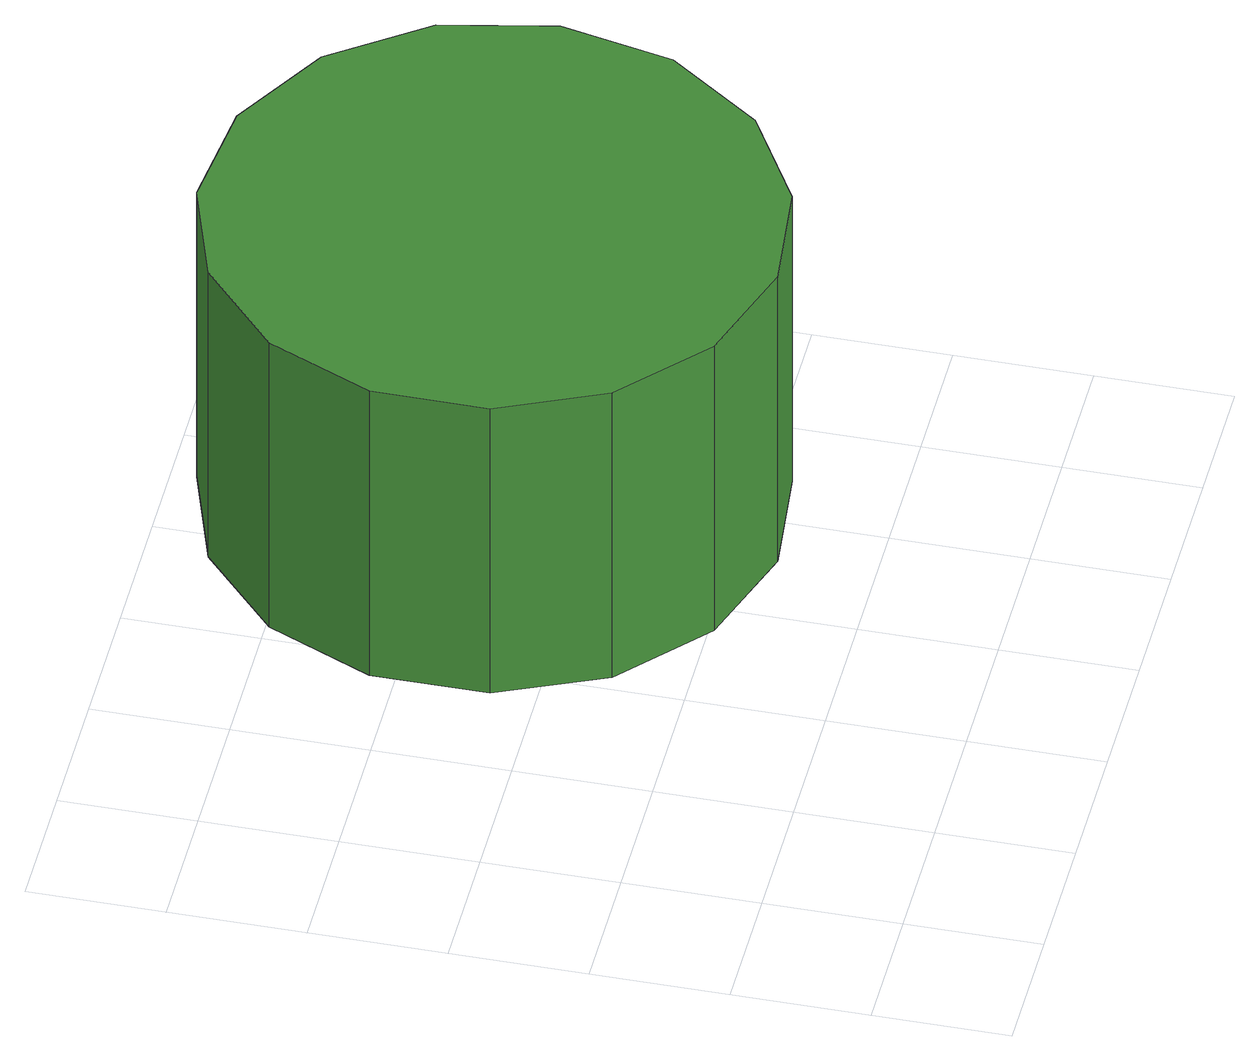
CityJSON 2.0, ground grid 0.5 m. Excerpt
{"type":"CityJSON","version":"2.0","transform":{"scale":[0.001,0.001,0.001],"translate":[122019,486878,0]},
"CityObjects":{
"tree1":{"type":"SolitaryVegetationObject","attributes":{"function":"something"},"geometry":[{"type":"MultiSurface","lod":"1","boundaries":[[[0,1,2,3,4,5,6,7,8,9,10,11,12,13,14]],[[15,16,17,18,19,20,21,22,23,24,25,26,27,28,29]],[[0,29,28,1]],[[1,28,27,2]],[[2,27,26,3]],[[3,26,25,4]],[[4,25,24,5]],[[5,24,23,6]],[[6,23,22,7]],[[7,22,21,8]],[[8,21,20,9]],[[9,20,19,10]],[[10,19,18,11]],[[11,18,17,12]],[[12,17,16,13]],[[13,16,15,14]],[[14,15,29,0]]]}]}
},
"vertices":[
[2940,1879,2210],[2850,2300,2210],[2597,2648,2210],[2225,2864,2210],[1797,2909,2210],[1387,2776,2210],[1067,2488,2210],[892,2094,2210],[892,1664,2210],[1067,1271,2210],[1387,983,2210],[1797,850,2210],[2225,895,2210],[2597,1110,2210],[2850,1458,2210],[2850,1458,920],[2597,1110,920],[2225,895,920],[1797,850,920],[1387,983,920],[1067,1271,920],[892,1664,920],[892,2094,920],[1067,2488,920],[1387,2776,920],[1797,2909,920],[2225,2864,920],[2597,2648,920],[2850,2300,920],[2940,1879,920]
]}
